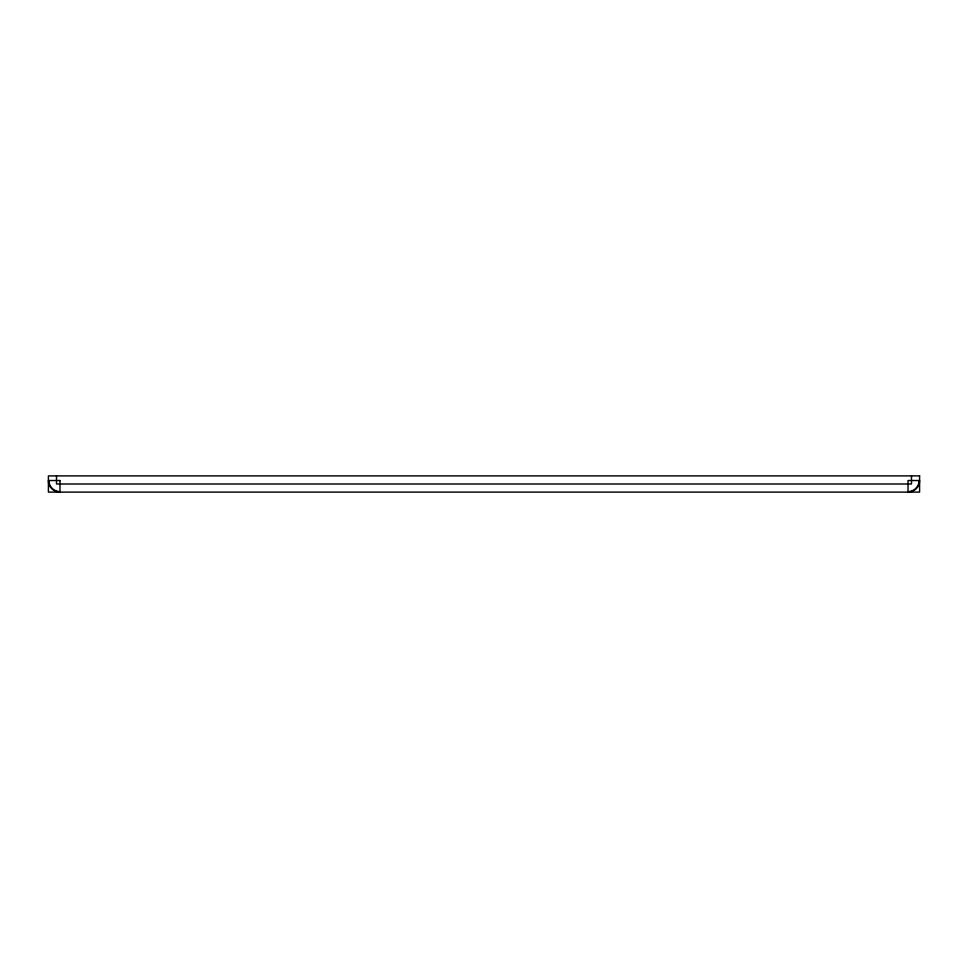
<?xml version="1.0" encoding="UTF-8"?>
<svg xmlns="http://www.w3.org/2000/svg" width="968" height="968" viewBox="0 0 968 968"><rect width="100%" height="100%" fill="white"/><g stroke="black" fill="none" stroke-linecap="round" stroke-linejoin="round"><path stroke-width="1.45" d="M911.493 475.893L911.493 484L56.507 484L56.507 475.893M59.98 492.107A11.58 11.58 0 0 1 48.4 480.527M919.6 480.527A11.58 11.58 0 0 1 908.02 492.107M919.6 475.893L48.4 475.893L48.4 492.107L919.6 492.107L919.6 475.893M59.98 480.527L48.86 480.527A11.12 11.12 0 0 0 59.98 491.647L59.98 480.527M919.14 480.527L908.02 480.527L908.02 491.647A11.12 11.12 0 0 0 919.14 480.527"/></g></svg>
